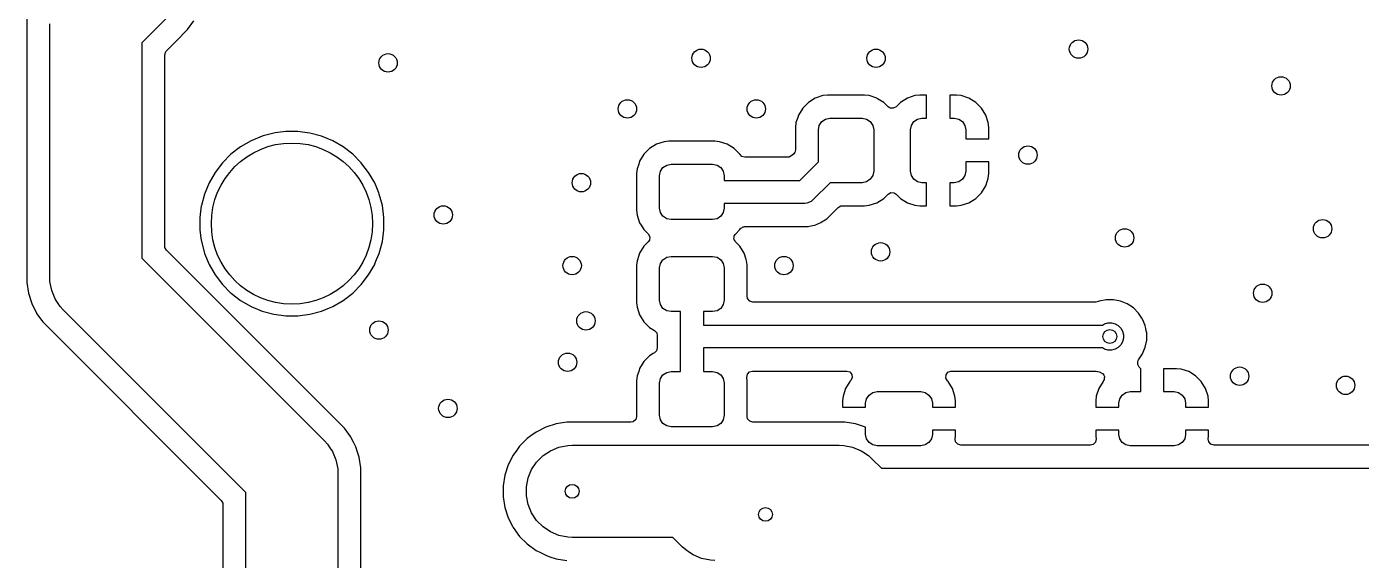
# Model space of a CAD drawing. Extents: x 2.03 to 8.88, y -5.74 to -2.97.
# Drawn here: x 5.963 to 7.104, y -4.898 to -4.441 of the extents above; entities that cross this region are included whole.
import ezdxf

# ---------------------------------------------------------------- set-up
doc = ezdxf.new("R2010")
doc.units = 0
doc.header["$MEASUREMENT"] = 0
doc.layers.add('BLACK', color=7, linetype='CONTINUOUS')

msp = doc.modelspace()

# ---------------------------------------------------------------- linework, layer by layer
at = {"layer": 'BLACK', "linetype": 'CONTINUOUS'}
for p, q in [((5.9626, -4.4343), (5.9626, -4.6602)), ((5.9823, -4.6555), (5.9823, -4.439)), ((6.083, -4.4334), (6.061, -4.4553)), ((6.1002, -4.444), (6.1056, -4.4365)), ((6.0903, -4.4539), (6.1002, -4.444)), ((6.061, -4.4553), (6.061, -4.6392)), ((6.0807, -4.4655), (6.0815, -4.4628)), ((6.0815, -4.4628), (6.0822, -4.462)), ((6.0822, -4.462), (6.0903, -4.4539)), ((6.0807, -4.6047), (6.0807, -4.4655)), ((6.6312, -4.5062), (6.6263, -4.5111)), ((6.637, -4.5026), (6.6312, -4.5062)), ((6.6436, -4.5004), (6.637, -4.5026)), ((6.637, -4.5026), (6.637, -4.5026)), ((6.6476, -4.5), (6.6436, -4.5004)), ((6.6436, -4.5004), (6.6436, -4.5004)), ((6.6791, -4.5), (6.6476, -4.5)), ((6.6476, -4.5), (6.6476, -4.5)), ((6.6832, -4.5004), (6.6791, -4.5)), ((6.6897, -4.5025), (6.6832, -4.5004)), ((6.6832, -4.5004), (6.6832, -4.5004)), ((6.6897, -4.5026), (6.6897, -4.5025)), ((6.6904, -4.503), (6.6897, -4.5026)), ((6.6897, -4.5026), (6.6897, -4.5026)), ((6.6956, -4.5062), (6.6904, -4.503)), ((6.6993, -4.5099), (6.6956, -4.5062)), ((6.6956, -4.5062), (6.6956, -4.5062)), ((6.7099, -4.5062), (6.7062, -4.5099)), ((6.7158, -4.5026), (6.7099, -4.5062)), ((6.7223, -4.5004), (6.7158, -4.5026)), ((6.7158, -4.5026), (6.7158, -4.5026)), ((6.7264, -4.5), (6.7223, -4.5004)), ((6.7323, -4.5), (6.7264, -4.5)), ((6.7264, -4.5), (6.7264, -4.5)), ((6.7323, -4.5197), (6.7323, -4.5)), ((6.7579, -4.5), (6.752, -4.5)), ((6.752, -4.5), (6.752, -4.5197)), ((6.7619, -4.5004), (6.7579, -4.5)), ((6.7685, -4.5026), (6.7619, -4.5004)), ((6.7619, -4.5004), (6.7619, -4.5004)), ((6.7743, -4.5062), (6.7685, -4.5026)), ((6.7685, -4.5026), (6.7685, -4.5026)), ((6.7792, -4.5111), (6.7743, -4.5062)), ((6.622, -4.519), (6.6205, -4.5235)), ((6.6226, -4.517), (6.622, -4.519)), ((6.6263, -4.5111), (6.6226, -4.517)), ((6.6226, -4.517), (6.6226, -4.517)), ((6.6458, -4.5204), (6.6496, -4.5197)), ((6.6496, -4.5197), (6.6772, -4.5197)), ((6.6772, -4.5197), (6.6809, -4.5204)), ((6.7011, -4.511), (6.6993, -4.5099)), ((6.7038, -4.5112), (6.7011, -4.511)), ((6.7062, -4.5099), (6.7038, -4.5112)), ((6.7246, -4.5204), (6.7283, -4.5197)), ((6.7283, -4.5197), (6.7323, -4.5197)), ((6.752, -4.5197), (6.7559, -4.5197)), ((6.7559, -4.5197), (6.7597, -4.5204)), ((6.7828, -4.517), (6.7792, -4.5111)), ((6.785, -4.5235), (6.7828, -4.517)), ((6.7828, -4.517), (6.7828, -4.517)), ((6.1842, -4.5311), (6.1751, -4.5323)), ((6.1945, -4.5311), (6.1842, -4.5311)), ((6.1842, -4.5311), (6.1842, -4.5311)), ((6.2025, -4.5321), (6.1945, -4.5311)), ((6.1945, -4.5311), (6.1945, -4.5311)), ((6.6205, -4.5235), (6.6201, -4.5276)), ((6.6201, -4.5276), (6.6201, -4.5468)), ((6.6205, -4.5235), (6.6205, -4.5235)), ((6.6205, -4.5235), (6.6205, -4.5235)), ((6.6398, -4.5295), (6.6405, -4.5258)), ((6.6398, -4.5569), (6.6398, -4.5295)), ((6.6405, -4.5258), (6.6426, -4.5226)), ((6.6426, -4.5226), (6.6458, -4.5204)), ((6.6809, -4.5204), (6.6841, -4.5226)), ((6.6841, -4.5226), (6.6863, -4.5258)), ((6.6863, -4.5258), (6.687, -4.5295)), ((6.687, -4.5295), (6.687, -4.565)), ((6.7185, -4.5295), (6.7193, -4.5258)), ((6.7185, -4.565), (6.7185, -4.5295)), ((6.7193, -4.5258), (6.7214, -4.5226)), ((6.7214, -4.5226), (6.7246, -4.5204)), ((6.7597, -4.5204), (6.7629, -4.5226)), ((6.7629, -4.5226), (6.765, -4.5258)), ((6.765, -4.5258), (6.7657, -4.5295)), ((6.7657, -4.5295), (6.7657, -4.5374)), ((6.7854, -4.5276), (6.785, -4.5235)), ((6.7854, -4.5362), (6.7854, -4.5276)), ((6.7854, -4.5276), (6.7854, -4.5276)), ((6.1545, -4.5391), (6.1455, -4.5442)), ((6.164, -4.5351), (6.1545, -4.5391)), ((6.1545, -4.5391), (6.1545, -4.5391)), ((6.1648, -4.5349), (6.164, -4.5351)), ((6.164, -4.5351), (6.164, -4.5351)), ((6.174, -4.5324), (6.1648, -4.5349)), ((6.1751, -4.5323), (6.174, -4.5324)), ((6.2048, -4.5324), (6.2025, -4.5321)), ((6.2147, -4.5351), (6.2048, -4.5324)), ((6.2243, -4.5391), (6.2147, -4.5351)), ((6.2147, -4.5351), (6.2147, -4.5351)), ((6.2147, -4.5351), (6.2147, -4.5351)), ((6.2332, -4.5442), (6.2243, -4.5391)), ((6.2243, -4.5391), (6.2243, -4.5391)), ((6.5012, -4.5419), (6.4953, -4.5456)), ((6.5078, -4.5398), (6.5012, -4.5419)), ((6.5012, -4.5419), (6.5012, -4.5419)), ((6.5118, -4.5394), (6.5078, -4.5398)), ((6.5078, -4.5398), (6.5078, -4.5398)), ((6.5512, -4.5394), (6.5118, -4.5394)), ((6.5118, -4.5394), (6.5118, -4.5394)), ((6.5552, -4.5398), (6.5512, -4.5394)), ((6.5618, -4.5419), (6.5552, -4.5398)), ((6.5552, -4.5398), (6.5552, -4.5398)), ((6.5677, -4.5456), (6.5618, -4.5419)), ((6.7657, -4.5374), (6.7854, -4.5374)), ((6.7854, -4.5374), (6.7854, -4.5362)), ((6.1373, -4.5505), (6.13, -4.5578)), ((6.1455, -4.5442), (6.1373, -4.5505)), ((6.2414, -4.5505), (6.2332, -4.5442)), ((6.2487, -4.5578), (6.2414, -4.5505)), ((6.2414, -4.5505), (6.2414, -4.5505)), ((6.4904, -4.5504), (6.4868, -4.5563)), ((6.4953, -4.5456), (6.4904, -4.5504)), ((6.5725, -4.5504), (6.5677, -4.5456)), ((6.5677, -4.5456), (6.5677, -4.5456)), ((6.5728, -4.5508), (6.5725, -4.5504)), ((6.5743, -4.5524), (6.5728, -4.5508)), ((6.5769, -4.5531), (6.5743, -4.5524)), ((6.6137, -4.5531), (6.5769, -4.5531)), ((6.6147, -4.553), (6.6137, -4.5531)), ((6.6171, -4.5517), (6.6147, -4.553)), ((6.6186, -4.5502), (6.6171, -4.5517)), ((6.6193, -4.5494), (6.6186, -4.5502)), ((6.6195, -4.5491), (6.6193, -4.5493)), ((6.6193, -4.5493), (6.6193, -4.5494)), ((6.6197, -4.5479), (6.6195, -4.5491)), ((6.6201, -4.5468), (6.6197, -4.5479)), ((6.13, -4.5578), (6.1237, -4.566)), ((6.2493, -4.5586), (6.2487, -4.5578)), ((6.2487, -4.5578), (6.2487, -4.5578)), ((6.2487, -4.5578), (6.2487, -4.5578)), ((6.255, -4.566), (6.2493, -4.5586)), ((6.4846, -4.5629), (6.4842, -4.5669)), ((6.486, -4.5589), (6.4846, -4.5629)), ((6.4846, -4.5629), (6.4846, -4.5629)), ((6.4846, -4.5629), (6.4846, -4.5629)), ((6.4868, -4.5563), (6.486, -4.5589)), ((6.4868, -4.5563), (6.4868, -4.5563)), ((6.5039, -4.5689), (6.5047, -4.5651)), ((6.5047, -4.5651), (6.5068, -4.5619)), ((6.5068, -4.5619), (6.51, -4.5598)), ((6.51, -4.5598), (6.5138, -4.5591)), ((6.5138, -4.5591), (6.5492, -4.5591)), ((6.5492, -4.5591), (6.553, -4.5598)), ((6.553, -4.5598), (6.5562, -4.5619)), ((6.5562, -4.5619), (6.5583, -4.5651)), ((6.5583, -4.5651), (6.5591, -4.5689)), ((6.6239, -4.5728), (6.6398, -4.5569)), ((6.687, -4.565), (6.6863, -4.5687)), ((6.7193, -4.5687), (6.7185, -4.565)), ((6.7657, -4.565), (6.765, -4.5687)), ((6.7854, -4.5571), (6.7657, -4.5571)), ((6.7657, -4.5571), (6.7657, -4.565)), ((6.7854, -4.5669), (6.7854, -4.5571)), ((6.1186, -4.5749), (6.1146, -4.5845)), ((6.1237, -4.566), (6.1186, -4.5749)), ((6.1186, -4.5749), (6.1186, -4.5749)), ((6.2602, -4.5749), (6.255, -4.566)), ((6.2637, -4.5836), (6.2602, -4.5749)), ((6.2602, -4.5749), (6.2602, -4.5749)), ((6.4842, -4.5669), (6.4842, -4.5984)), ((6.5039, -4.5965), (6.5039, -4.5689)), ((6.5591, -4.5689), (6.5591, -4.5728)), ((6.5591, -4.5728), (6.6239, -4.5728)), ((6.6497, -4.5748), (6.6349, -4.5896)), ((6.6772, -4.5748), (6.6497, -4.5748)), ((6.6809, -4.5741), (6.6772, -4.5748)), ((6.6841, -4.5719), (6.6809, -4.5741)), ((6.6863, -4.5687), (6.6841, -4.5719)), ((6.7214, -4.5719), (6.7193, -4.5687)), ((6.7246, -4.5741), (6.7214, -4.5719)), ((6.7283, -4.5748), (6.7246, -4.5741)), ((6.7323, -4.5748), (6.7283, -4.5748)), ((6.7323, -4.5945), (6.7323, -4.5748)), ((6.7559, -4.5748), (6.752, -4.5748)), ((6.752, -4.5748), (6.752, -4.5945)), ((6.7597, -4.5741), (6.7559, -4.5748)), ((6.7629, -4.5719), (6.7597, -4.5741)), ((6.765, -4.5687), (6.7629, -4.5719)), ((6.7828, -4.5775), (6.7844, -4.5729)), ((6.7844, -4.5729), (6.7849, -4.5713)), ((6.7849, -4.5713), (6.785, -4.571)), ((6.785, -4.571), (6.7854, -4.5669)), ((6.785, -4.571), (6.785, -4.571)), ((6.7854, -4.5669), (6.7854, -4.5669)), ((6.1146, -4.5845), (6.112, -4.5944)), ((6.1146, -4.5845), (6.1146, -4.5845)), ((6.2641, -4.5845), (6.2637, -4.5836)), ((6.2668, -4.5944), (6.2641, -4.5845)), ((6.6897, -4.5919), (6.6956, -4.5883)), ((6.6956, -4.5883), (6.6993, -4.5846)), ((6.6993, -4.5846), (6.7017, -4.5833)), ((6.7017, -4.5833), (6.7045, -4.5835)), ((6.7045, -4.5835), (6.7062, -4.5846)), ((6.7062, -4.5846), (6.7099, -4.5883)), ((6.7099, -4.5883), (6.7158, -4.5919)), ((6.7685, -4.5919), (6.7743, -4.5883)), ((6.7743, -4.5883), (6.7792, -4.5834)), ((6.7792, -4.5834), (6.7828, -4.5775)), ((6.7828, -4.5775), (6.7828, -4.5775)), ((6.1119, -4.5946), (6.1106, -4.6047)), ((6.112, -4.5944), (6.1119, -4.5946)), ((6.2681, -4.6047), (6.2668, -4.5944)), ((6.4842, -4.5984), (6.4842, -4.5984)), ((6.4842, -4.5984), (6.4846, -4.6025)), ((6.5047, -4.6002), (6.5039, -4.5965)), ((6.5591, -4.5965), (6.5583, -4.6002)), ((6.628, -4.5925), (6.5591, -4.5925)), ((6.5591, -4.5925), (6.5591, -4.5965)), ((6.6299, -4.5923), (6.628, -4.5925)), ((6.6334, -4.5909), (6.6299, -4.5923)), ((6.6349, -4.5896), (6.6334, -4.5909)), ((6.6334, -4.5909), (6.6334, -4.5909)), ((6.6468, -4.6056), (6.6565, -4.5959)), ((6.6565, -4.5959), (6.6589, -4.5946)), ((6.6589, -4.5946), (6.6599, -4.5945)), ((6.6599, -4.5945), (6.6791, -4.5945)), ((6.6791, -4.5945), (6.6832, -4.5941)), ((6.6791, -4.5945), (6.6791, -4.5945)), ((6.6832, -4.5941), (6.6897, -4.5919)), ((6.7158, -4.5919), (6.7158, -4.5919)), ((6.7158, -4.5919), (6.7223, -4.5941)), ((6.7223, -4.5941), (6.7223, -4.5941)), ((6.7223, -4.5941), (6.7264, -4.5945)), ((6.7264, -4.5945), (6.7323, -4.5945)), ((6.7323, -4.5945), (6.7323, -4.5945)), ((6.752, -4.5945), (6.7579, -4.5945)), ((6.7579, -4.5945), (6.7619, -4.5941)), ((6.7579, -4.5945), (6.7579, -4.5945)), ((6.7619, -4.5941), (6.7685, -4.5919)), ((6.7685, -4.5919), (6.7685, -4.5919)), ((6.0807, -4.629), (6.0807, -4.6047)), ((6.1106, -4.6047), (6.1106, -4.615)), ((6.2681, -4.615), (6.2681, -4.6047)), ((6.4846, -4.6025), (6.4846, -4.6025)), ((6.4846, -4.6025), (6.4868, -4.609)), ((6.4868, -4.609), (6.4868, -4.609)), ((6.4868, -4.609), (6.4881, -4.6111)), ((6.4881, -4.6111), (6.4903, -4.6147)), ((6.5068, -4.6034), (6.5047, -4.6002)), ((6.51, -4.6056), (6.5068, -4.6034)), ((6.5138, -4.6063), (6.51, -4.6056)), ((6.5492, -4.6063), (6.5138, -4.6063)), ((6.553, -4.6056), (6.5492, -4.6063)), ((6.5562, -4.6034), (6.553, -4.6056)), ((6.5583, -4.6002), (6.5562, -4.6034)), ((6.6309, -4.6122), (6.6347, -4.6115)), ((6.6347, -4.6115), (6.6366, -4.6111)), ((6.6366, -4.6111), (6.6419, -4.6089)), ((6.6419, -4.6089), (6.643, -4.6081)), ((6.643, -4.6081), (6.6442, -4.6074)), ((6.6442, -4.6074), (6.6468, -4.6056)), ((6.6442, -4.6074), (6.6442, -4.6074)), ((6.1106, -4.615), (6.1116, -4.6223)), ((6.1116, -4.6223), (6.112, -4.6252)), ((6.2668, -4.6252), (6.2681, -4.615)), ((6.4903, -4.6147), (6.4904, -4.6149)), ((6.4904, -4.6149), (6.4941, -4.6186)), ((6.4941, -4.6186), (6.4955, -4.621)), ((6.4955, -4.621), (6.4953, -4.6238)), ((6.5675, -4.6226), (6.5677, -4.6215)), ((6.5676, -4.6228), (6.5675, -4.6226)), ((6.5675, -4.6231), (6.5676, -4.6228)), ((6.5677, -4.6203), (6.5679, -4.6201)), ((6.5677, -4.6215), (6.5677, -4.6203)), ((6.5679, -4.6201), (6.568, -4.6199)), ((6.568, -4.6199), (6.5686, -4.619)), ((6.5686, -4.619), (6.5687, -4.6187)), ((6.5687, -4.6187), (6.5688, -4.6187)), ((6.5688, -4.6187), (6.5725, -4.6149)), ((6.5725, -4.6149), (6.573, -4.6141)), ((6.573, -4.6141), (6.5734, -4.6138)), ((6.5734, -4.6138), (6.5741, -4.6133)), ((6.5741, -4.6133), (6.5748, -4.6127)), ((6.5748, -4.6127), (6.5754, -4.6126)), ((6.5754, -4.6126), (6.5757, -4.6124)), ((6.5757, -4.6124), (6.5762, -4.6124)), ((6.5762, -4.6124), (6.5769, -4.6122)), ((6.5769, -4.6122), (6.6309, -4.6122)), ((6.0808, -4.6301), (6.0807, -4.629)), ((6.0822, -4.6325), (6.0808, -4.6301)), ((6.2344, -4.7847), (6.0822, -4.6325)), ((6.112, -4.6252), (6.1146, -4.6351)), ((6.2641, -4.6352), (6.2668, -4.6252)), ((6.4904, -4.6292), (6.4868, -4.6351)), ((6.4941, -4.6255), (6.4904, -4.6292)), ((6.4953, -4.6238), (6.4941, -4.6255)), ((6.5681, -4.6241), (6.5675, -4.6231)), ((6.5685, -4.6251), (6.5681, -4.6241)), ((6.5687, -4.6253), (6.5685, -4.6251)), ((6.5689, -4.6255), (6.5687, -4.6253)), ((6.5725, -4.6292), (6.5689, -4.6255)), ((6.5762, -4.6351), (6.5725, -4.6292)), ((6.061, -4.6392), (6.2172, -4.7954)), ((6.1146, -4.6351), (6.1146, -4.6352)), ((6.1146, -4.6352), (6.1146, -4.6352)), ((6.1146, -4.6352), (6.1186, -4.6448)), ((6.1186, -4.6448), (6.1186, -4.6448)), ((6.1186, -4.6448), (6.1237, -4.6537)), ((6.255, -4.6537), (6.2602, -4.6448)), ((6.2602, -4.6448), (6.2604, -4.6442)), ((6.2604, -4.6442), (6.2619, -4.6405)), ((6.2619, -4.6405), (6.2641, -4.6352)), ((6.4846, -4.6416), (6.4842, -4.6457)), ((6.4842, -4.6457), (6.4842, -4.6772)), ((6.4861, -4.6371), (6.4846, -4.6416)), ((6.4846, -4.6416), (6.4846, -4.6416)), ((6.4846, -4.6416), (6.4846, -4.6416)), ((6.4868, -4.6351), (6.4861, -4.6371)), ((6.4868, -4.6351), (6.4868, -4.6351)), ((6.5039, -4.6476), (6.5047, -4.6439)), ((6.5047, -4.6439), (6.5068, -4.6407)), ((6.5068, -4.6407), (6.51, -4.6385)), ((6.51, -4.6385), (6.5138, -4.6378)), ((6.5138, -4.6378), (6.5492, -4.6378)), ((6.5492, -4.6378), (6.553, -4.6385)), ((6.553, -4.6385), (6.5562, -4.6407)), ((6.5562, -4.6407), (6.5583, -4.6439)), ((6.5583, -4.6439), (6.5591, -4.6476)), ((6.578, -4.6405), (6.5762, -4.6351)), ((6.5783, -4.6416), (6.578, -4.6405)), ((6.5787, -4.645), (6.5783, -4.6416)), ((6.5783, -4.6416), (6.5783, -4.6416)), ((6.5788, -4.6457), (6.5787, -4.645)), ((6.5788, -4.6719), (6.5788, -4.6457)), ((6.5788, -4.6457), (6.5788, -4.6457)), ((5.9825, -4.6594), (5.9823, -4.6555)), ((6.1237, -4.6537), (6.13, -4.6619)), ((6.2487, -4.6619), (6.255, -4.6537)), ((6.5039, -4.6752), (6.5039, -4.6476)), ((6.5591, -4.6476), (6.5591, -4.6752)), ((5.9626, -4.6602), (5.964, -4.6693)), ((5.984, -4.6669), (5.9825, -4.6594)), ((5.9869, -4.6741), (5.984, -4.6669)), ((6.13, -4.6619), (6.13, -4.6619)), ((6.13, -4.6619), (6.1373, -4.6692)), ((6.2414, -4.6692), (6.2487, -4.6619)), ((6.2487, -4.6619), (6.2487, -4.6619)), ((6.2487, -4.6619), (6.2487, -4.6619)), ((5.964, -4.6693), (5.9669, -4.6782)), ((5.9669, -4.6782), (5.971, -4.6862)), ((5.9879, -4.6755), (5.9869, -4.6741)), ((5.9912, -4.6805), (5.9879, -4.6755)), ((6.1373, -4.6692), (6.1373, -4.6692)), ((6.1373, -4.6692), (6.1373, -4.6692)), ((6.1373, -4.6692), (6.1375, -4.6693)), ((6.1375, -4.6693), (6.1455, -4.6755)), ((6.1455, -4.6755), (6.1545, -4.6806)), ((6.2243, -4.6806), (6.2332, -4.6755)), ((6.2332, -4.6755), (6.2414, -4.6692)), ((6.2414, -4.6692), (6.2414, -4.6692)), ((6.2414, -4.6692), (6.2414, -4.6692)), ((6.4842, -4.6772), (6.4842, -4.6772)), ((6.4842, -4.6772), (6.4846, -4.6812)), ((6.5047, -4.679), (6.5039, -4.6752)), ((6.5068, -4.6822), (6.5047, -4.679)), ((6.5583, -4.679), (6.5562, -4.6822)), ((6.5591, -4.6752), (6.5583, -4.679)), ((6.5792, -4.6739), (6.5788, -4.6719)), ((6.581, -4.676), (6.5792, -4.6739)), ((6.5836, -4.6768), (6.581, -4.676)), ((6.877, -4.6768), (6.5836, -4.6768)), ((6.8789, -4.6764), (6.877, -4.6768)), ((6.8798, -4.676), (6.8789, -4.6764)), ((6.8859, -4.6748), (6.8798, -4.676)), ((6.8798, -4.676), (6.8798, -4.676)), ((6.8798, -4.676), (6.8798, -4.676)), ((6.8798, -4.676), (6.8798, -4.676)), ((6.8921, -4.6748), (6.8859, -4.6748)), ((6.8859, -4.6748), (6.8859, -4.6748)), ((6.8982, -4.676), (6.8921, -4.6748)), ((6.8921, -4.6748), (6.8921, -4.6748)), ((6.9039, -4.6784), (6.8982, -4.676)), ((6.8982, -4.676), (6.8982, -4.676)), ((6.9091, -4.6818), (6.9039, -4.6784)), ((6.9039, -4.6784), (6.9039, -4.6784)), ((5.971, -4.6862), (5.9711, -4.6865)), ((5.9711, -4.6865), (5.9763, -4.6936)), ((5.9938, -4.6834), (5.9912, -4.6805)), ((6.15, -4.8395), (5.9938, -4.6834)), ((6.1545, -4.6806), (6.1545, -4.6806)), ((6.1545, -4.6806), (6.164, -4.6846)), ((6.164, -4.6846), (6.164, -4.6846)), ((6.164, -4.6846), (6.174, -4.6873)), ((6.174, -4.6873), (6.1842, -4.6886)), ((6.1842, -4.6886), (6.1842, -4.6886)), ((6.1842, -4.6886), (6.1945, -4.6886)), ((6.1945, -4.6886), (6.2048, -4.6873)), ((6.1945, -4.6886), (6.1945, -4.6886)), ((6.2048, -4.6873), (6.2147, -4.6846)), ((6.2147, -4.6846), (6.2217, -4.6817)), ((6.2217, -4.6817), (6.2243, -4.6806)), ((6.2243, -4.6806), (6.2243, -4.6806)), ((6.2243, -4.6806), (6.2243, -4.6806)), ((6.4846, -4.6812), (6.4846, -4.6812)), ((6.4846, -4.6812), (6.4868, -4.6878)), ((6.4868, -4.6878), (6.4868, -4.6878)), ((6.4868, -4.6878), (6.4873, -4.6886)), ((6.4873, -4.6886), (6.4904, -4.6936)), ((6.51, -4.6843), (6.5068, -4.6822)), ((6.5138, -4.685), (6.51, -4.6843)), ((6.5217, -4.685), (6.5138, -4.685)), ((6.5217, -4.7098), (6.5217, -4.685)), ((6.5492, -4.685), (6.5413, -4.685)), ((6.5413, -4.685), (6.5413, -4.6965)), ((6.553, -4.6843), (6.5492, -4.685)), ((6.5562, -4.6822), (6.553, -4.6843)), ((6.9135, -4.6862), (6.9091, -4.6818)), ((6.9091, -4.6818), (6.9091, -4.6818)), ((6.9153, -4.689), (6.9135, -4.6862)), ((6.9135, -4.6862), (6.9135, -4.6862)), ((6.9164, -4.6905), (6.9153, -4.689)), ((6.9165, -4.6908), (6.9164, -4.6905)), ((6.9169, -4.6914), (6.9165, -4.6908)), ((6.9192, -4.6969), (6.9169, -4.6914)), ((6.9169, -4.6914), (6.9169, -4.6914)), ((6.9169, -4.6914), (6.9169, -4.6914)), ((5.9763, -4.6936), (5.9766, -4.694)), ((5.9766, -4.694), (6.1289, -4.8463)), ((6.4904, -4.6936), (6.4953, -4.6985)), ((6.4953, -4.6985), (6.4996, -4.7012)), ((6.4996, -4.7012), (6.5015, -4.7032)), ((6.5413, -4.6965), (6.8826, -4.6965)), ((6.8826, -4.6965), (6.8845, -4.6954)), ((6.8845, -4.6954), (6.8874, -4.6946)), ((6.8874, -4.6946), (6.8905, -4.6946)), ((6.8905, -4.6946), (6.8935, -4.6954)), ((6.8935, -4.6954), (6.8962, -4.6969)), ((6.8962, -4.6969), (6.8983, -4.6991)), ((6.8983, -4.6991), (6.8999, -4.7018)), ((6.8999, -4.7018), (6.9007, -4.7048)), ((6.9193, -4.6971), (6.9192, -4.6969)), ((6.9197, -4.6993), (6.9193, -4.6971)), ((6.9201, -4.7014), (6.9197, -4.6993)), ((6.9203, -4.7022), (6.9201, -4.7014)), ((6.9205, -4.7031), (6.9203, -4.7022)), ((6.9203, -4.7022), (6.9203, -4.7022)), ((6.5015, -4.7032), (6.5019, -4.7053)), ((6.5019, -4.7053), (6.5019, -4.7159)), ((6.5217, -4.7205), (6.5217, -4.7098)), ((6.8983, -4.7135), (6.8962, -4.7157)), ((6.8999, -4.7108), (6.8983, -4.7135)), ((6.9007, -4.7078), (6.8999, -4.7108)), ((6.9007, -4.7048), (6.9007, -4.7078)), ((6.9193, -4.7155), (6.9205, -4.7094)), ((6.9205, -4.7032), (6.9205, -4.7031)), ((6.9205, -4.7094), (6.9205, -4.7032)), ((6.4953, -4.7227), (6.4904, -4.7276)), ((6.4985, -4.7207), (6.4953, -4.7227)), ((6.4996, -4.7201), (6.4985, -4.7207)), ((6.5012, -4.7186), (6.4996, -4.7201)), ((6.5019, -4.7159), (6.5012, -4.7186)), ((6.5217, -4.7362), (6.5217, -4.7205)), ((6.8826, -4.7161), (6.5413, -4.7161)), ((6.5413, -4.7161), (6.5413, -4.7205)), ((6.5413, -4.7205), (6.5413, -4.7362)), ((6.8845, -4.7172), (6.8826, -4.7161)), ((6.8874, -4.718), (6.8845, -4.7172)), ((6.8905, -4.718), (6.8874, -4.718)), ((6.8935, -4.7172), (6.8905, -4.718)), ((6.8962, -4.7157), (6.8935, -4.7172)), ((6.9135, -4.7263), (6.9169, -4.7212)), ((6.9169, -4.7212), (6.9193, -4.7155)), ((6.486, -4.7361), (6.4846, -4.74)), ((6.4868, -4.7335), (6.486, -4.7361)), ((6.4904, -4.7276), (6.4868, -4.7335)), ((6.4868, -4.7335), (6.4868, -4.7335)), ((6.5068, -4.7391), (6.51, -4.737)), ((6.51, -4.737), (6.5138, -4.7362)), ((6.5138, -4.7362), (6.5217, -4.7362)), ((6.5413, -4.7362), (6.5492, -4.7362)), ((6.5492, -4.7362), (6.553, -4.737)), ((6.553, -4.737), (6.5562, -4.7391)), ((6.579, -4.7385), (6.5809, -4.7365)), ((6.5809, -4.7365), (6.5833, -4.7358)), ((6.5833, -4.7358), (6.6639, -4.7358)), ((6.6639, -4.7358), (6.6665, -4.7366)), ((6.6665, -4.7366), (6.6683, -4.7387)), ((6.7489, -4.739), (6.7505, -4.7368)), ((6.7505, -4.7368), (6.7531, -4.7359)), ((6.7531, -4.7359), (6.7535, -4.7358)), ((6.7535, -4.7358), (6.877, -4.7358)), ((6.877, -4.7358), (6.877, -4.7359)), ((6.877, -4.7359), (6.8771, -4.7358)), ((6.8771, -4.7358), (6.8773, -4.7359)), ((6.8773, -4.7359), (6.8784, -4.7361)), ((6.8784, -4.7361), (6.8787, -4.7361)), ((6.8787, -4.7361), (6.8798, -4.7366)), ((6.8798, -4.7366), (6.8808, -4.7368)), ((6.8808, -4.7368), (6.881, -4.7369)), ((6.881, -4.7369), (6.882, -4.7375)), ((6.9128, -4.7301), (6.913, -4.7273)), ((6.9141, -4.7325), (6.9128, -4.7301)), ((6.913, -4.7273), (6.9135, -4.7263)), ((6.9154, -4.7338), (6.9141, -4.7325)), ((6.9154, -4.7534), (6.9154, -4.7338)), ((6.9459, -4.7338), (6.935, -4.7338)), ((6.935, -4.7338), (6.935, -4.7534)), ((6.9499, -4.7342), (6.9459, -4.7338)), ((6.9509, -4.7345), (6.9499, -4.7342)), ((6.9499, -4.7342), (6.9499, -4.7342)), ((6.9565, -4.7363), (6.9509, -4.7345)), ((6.9509, -4.7345), (6.9509, -4.7345)), ((6.9623, -4.74), (6.9565, -4.7363)), ((6.9565, -4.7363), (6.9565, -4.7363)), ((6.4846, -4.74), (6.4842, -4.7441)), ((6.4842, -4.7441), (6.4842, -4.7441)), ((6.4842, -4.7441), (6.4842, -4.7596)), ((6.4846, -4.74), (6.4846, -4.74)), ((6.4846, -4.74), (6.4846, -4.74)), ((6.5039, -4.7461), (6.5047, -4.7423)), ((6.5039, -4.7736), (6.5039, -4.7461)), ((6.5047, -4.7423), (6.5068, -4.7391)), ((6.5562, -4.7391), (6.5583, -4.7423)), ((6.5583, -4.7423), (6.5591, -4.7461)), ((6.5591, -4.7461), (6.5591, -4.7736)), ((6.5785, -4.7412), (6.579, -4.7385)), ((6.5785, -4.7417), (6.5785, -4.7412)), ((6.5788, -4.7441), (6.5785, -4.7417)), ((6.5788, -4.7746), (6.5788, -4.7441)), ((6.5788, -4.7441), (6.5788, -4.7441)), ((6.6666, -4.7448), (6.663, -4.7507)), ((6.6673, -4.7442), (6.6666, -4.7448)), ((6.6675, -4.7439), (6.6673, -4.7442)), ((6.6687, -4.7414), (6.6675, -4.7439)), ((6.6683, -4.7387), (6.6687, -4.7414)), ((6.7487, -4.7418), (6.7489, -4.739)), ((6.75, -4.7442), (6.7487, -4.7418)), ((6.7507, -4.7448), (6.75, -4.7442)), ((6.7543, -4.7507), (6.7507, -4.7448)), ((6.8832, -4.7448), (6.8796, -4.7507)), ((6.882, -4.7375), (6.883, -4.738)), ((6.883, -4.738), (6.8831, -4.7383)), ((6.8831, -4.7383), (6.8833, -4.7384)), ((6.8834, -4.7446), (6.8832, -4.7448)), ((6.8833, -4.7384), (6.8838, -4.7394)), ((6.8836, -4.744), (6.8833, -4.7446)), ((6.8833, -4.7446), (6.8834, -4.7446)), ((6.884, -4.7436), (6.8836, -4.744)), ((6.8838, -4.7394), (6.8843, -4.7404)), ((6.8842, -4.7432), (6.884, -4.7434)), ((6.884, -4.7434), (6.884, -4.7436)), ((6.8844, -4.7409), (6.8842, -4.742)), ((6.8842, -4.742), (6.8842, -4.7432)), ((6.8843, -4.7404), (6.8843, -4.7407)), ((6.8843, -4.7407), (6.8844, -4.7409)), ((6.9651, -4.7427), (6.9623, -4.74)), ((6.9672, -4.7448), (6.9651, -4.7427)), ((6.9708, -4.7507), (6.9672, -4.7448)), ((6.4842, -4.7596), (6.4842, -4.7746)), ((6.6608, -4.7573), (6.6604, -4.7613)), ((6.663, -4.7507), (6.6608, -4.7573)), ((6.6608, -4.7573), (6.6608, -4.7573)), ((6.663, -4.7507), (6.663, -4.7507)), ((6.6801, -4.7633), (6.6809, -4.7595)), ((6.6809, -4.7595), (6.683, -4.7563)), ((6.683, -4.7563), (6.6862, -4.7542)), ((6.6862, -4.7542), (6.69, -4.7534)), ((6.69, -4.7534), (6.7274, -4.7534)), ((6.7274, -4.7534), (6.7311, -4.7542)), ((6.7311, -4.7542), (6.7343, -4.7563)), ((6.7343, -4.7563), (6.7365, -4.7595)), ((6.7365, -4.7595), (6.7372, -4.7633)), ((6.7565, -4.7573), (6.7543, -4.7507)), ((6.7543, -4.7507), (6.7543, -4.7507)), ((6.7569, -4.7613), (6.7565, -4.7573)), ((6.8774, -4.7573), (6.877, -4.7613)), ((6.8796, -4.7507), (6.8774, -4.7573)), ((6.8774, -4.7573), (6.8774, -4.7573)), ((6.8796, -4.7507), (6.8796, -4.7507)), ((6.8967, -4.7633), (6.8974, -4.7595)), ((6.8974, -4.7595), (6.8995, -4.7563)), ((6.8995, -4.7563), (6.9027, -4.7542)), ((6.9027, -4.7542), (6.9065, -4.7534)), ((6.9065, -4.7534), (6.9154, -4.7534)), ((6.935, -4.7534), (6.9439, -4.7534)), ((6.9439, -4.7534), (6.9477, -4.7542)), ((6.9477, -4.7542), (6.9509, -4.7563)), ((6.9509, -4.7563), (6.953, -4.7595)), ((6.953, -4.7595), (6.9537, -4.7633)), ((6.973, -4.7573), (6.9708, -4.7507)), ((6.9708, -4.7507), (6.9708, -4.7507)), ((6.9734, -4.7613), (6.973, -4.7573)), ((6.6604, -4.7613), (6.6604, -4.7667)), ((6.6604, -4.7667), (6.6801, -4.7667)), ((6.6801, -4.7667), (6.6801, -4.7633)), ((6.7372, -4.7633), (6.7372, -4.7667)), ((6.7372, -4.7667), (6.7569, -4.7667)), ((6.7569, -4.7667), (6.7569, -4.7613)), ((6.7569, -4.7613), (6.7569, -4.7613)), ((6.877, -4.7613), (6.877, -4.7667)), ((6.877, -4.7667), (6.8967, -4.7667)), ((6.8967, -4.7667), (6.8967, -4.7633)), ((6.9537, -4.7633), (6.9537, -4.7667)), ((6.9537, -4.7667), (6.9734, -4.7667)), ((6.9734, -4.7667), (6.9734, -4.7613)), ((6.9734, -4.7613), (6.9734, -4.7613)), ((6.4153, -4.781), (6.4065, -4.7838)), ((6.4245, -4.7795), (6.4153, -4.781)), ((6.4794, -4.7795), (6.4245, -4.7795)), ((6.4814, -4.7791), (6.4794, -4.7795)), ((6.4835, -4.7773), (6.4814, -4.7791)), ((6.4842, -4.7746), (6.4835, -4.7773)), ((6.5047, -4.7774), (6.5039, -4.7736)), ((6.5068, -4.7806), (6.5047, -4.7774)), ((6.51, -4.7827), (6.5068, -4.7806)), ((6.5138, -4.7835), (6.51, -4.7827)), ((6.553, -4.7827), (6.5492, -4.7835)), ((6.5562, -4.7806), (6.553, -4.7827)), ((6.5583, -4.7774), (6.5562, -4.7806)), ((6.5591, -4.7736), (6.5583, -4.7774)), ((6.5792, -4.7767), (6.5788, -4.7746)), ((6.581, -4.7787), (6.5792, -4.7767)), ((6.5836, -4.7795), (6.581, -4.7787)), ((6.6623, -4.7795), (6.5836, -4.7795)), ((6.6715, -4.781), (6.6623, -4.7795)), ((6.6623, -4.7795), (6.6623, -4.7795)), ((6.6801, -4.7838), (6.6715, -4.781)), ((6.238, -4.7897), (6.2344, -4.7847)), ((6.2395, -4.7917), (6.238, -4.7897)), ((6.2399, -4.7923), (6.2395, -4.7917)), ((6.2395, -4.7917), (6.2395, -4.7917)), ((6.242, -4.7965), (6.2399, -4.7923)), ((6.3906, -4.7935), (6.3841, -4.8001)), ((6.3939, -4.7912), (6.3906, -4.7935)), ((6.3906, -4.7935), (6.3906, -4.7935)), ((6.3906, -4.7935), (6.3906, -4.7935)), ((6.3982, -4.7881), (6.3939, -4.7912)), ((6.4065, -4.7838), (6.3982, -4.7881)), ((6.5492, -4.7835), (6.5138, -4.7835)), ((6.6801, -4.7899), (6.6801, -4.7838)), ((6.6809, -4.7936), (6.6801, -4.7899)), ((6.683, -4.7968), (6.6809, -4.7936)), ((6.7365, -4.7936), (6.7343, -4.7968)), ((6.7372, -4.7899), (6.7365, -4.7936)), ((6.7569, -4.7864), (6.7372, -4.7864)), ((6.7372, -4.7864), (6.7372, -4.7899)), ((6.7567, -4.7938), (6.7569, -4.7918)), ((6.7571, -4.7963), (6.7567, -4.7938)), ((6.7569, -4.7918), (6.7569, -4.7864)), ((6.7569, -4.7918), (6.7569, -4.7918)), ((6.8772, -4.7938), (6.8767, -4.7965)), ((6.8967, -4.7864), (6.877, -4.7864)), ((6.877, -4.7864), (6.877, -4.7918)), ((6.877, -4.7918), (6.8772, -4.7938)), ((6.8967, -4.7899), (6.8967, -4.7864)), ((6.8974, -4.7936), (6.8967, -4.7899)), ((6.8995, -4.7968), (6.8974, -4.7936)), ((6.953, -4.7936), (6.9509, -4.7968)), ((6.9537, -4.7899), (6.953, -4.7936)), ((6.9734, -4.7864), (6.9537, -4.7864)), ((6.9537, -4.7864), (6.9537, -4.7899)), ((6.9732, -4.7938), (6.9734, -4.7918)), ((6.9736, -4.7963), (6.9732, -4.7938)), ((6.9734, -4.7918), (6.9734, -4.7864)), ((6.9734, -4.7918), (6.9734, -4.7918)), ((6.2172, -4.7954), (6.2198, -4.7983)), ((6.2198, -4.7983), (6.2219, -4.8014)), ((6.2219, -4.8014), (6.2241, -4.8047)), ((6.2241, -4.8047), (6.227, -4.8118)), ((6.2441, -4.8006), (6.242, -4.7965)), ((6.2456, -4.8052), (6.2441, -4.8006)), ((6.2441, -4.8006), (6.2441, -4.8006)), ((6.2441, -4.8006), (6.2441, -4.8006)), ((6.247, -4.8094), (6.2456, -4.8052)), ((6.3817, -4.8033), (6.3786, -4.8076)), ((6.3841, -4.8001), (6.3817, -4.8033)), ((6.3841, -4.8001), (6.3841, -4.8001)), ((6.3841, -4.8001), (6.3841, -4.8001)), ((6.4042, -4.8081), (6.4106, -4.8039)), ((6.4106, -4.8039), (6.4177, -4.8009)), ((6.4177, -4.8009), (6.4253, -4.7994)), ((6.4253, -4.7994), (6.4291, -4.7992)), ((6.4291, -4.7992), (6.4862, -4.7992)), ((6.4862, -4.7992), (6.6576, -4.7992)), ((6.6576, -4.7992), (6.6615, -4.7994)), ((6.6615, -4.7994), (6.669, -4.8009)), ((6.669, -4.8009), (6.6762, -4.8039)), ((6.6762, -4.8039), (6.6777, -4.8049)), ((6.6777, -4.8049), (6.6826, -4.8081)), ((6.6862, -4.799), (6.683, -4.7968)), ((6.69, -4.7997), (6.6862, -4.799)), ((6.7274, -4.7997), (6.69, -4.7997)), ((6.7311, -4.799), (6.7274, -4.7997)), ((6.7343, -4.7968), (6.7311, -4.799)), ((6.7589, -4.7984), (6.7571, -4.7963)), ((6.7615, -4.7992), (6.7589, -4.7984)), ((6.8723, -4.7992), (6.7615, -4.7992)), ((6.8748, -4.7985), (6.8723, -4.7992)), ((6.8767, -4.7965), (6.8748, -4.7985)), ((6.9027, -4.799), (6.8995, -4.7968)), ((6.9065, -4.7997), (6.9027, -4.799)), ((6.9439, -4.7997), (6.9065, -4.7997)), ((6.9477, -4.799), (6.9439, -4.7997)), ((6.9509, -4.7968), (6.9477, -4.799)), ((6.9754, -4.7984), (6.9736, -4.7963)), ((6.9781, -4.7992), (6.9754, -4.7984)), ((7.17, -4.7992), (6.9781, -4.7992)), ((6.227, -4.8118), (6.2286, -4.8194)), ((6.2484, -4.8186), (6.247, -4.8094)), ((6.3744, -4.8159), (6.3715, -4.8247)), ((6.3786, -4.8076), (6.3744, -4.8159)), ((6.3944, -4.82), (6.3987, -4.8136)), ((6.3987, -4.8136), (6.4042, -4.8081)), ((6.6826, -4.8081), (6.6855, -4.8107)), ((6.6855, -4.8107), (6.6936, -4.8189)), ((6.2286, -4.8194), (6.2287, -4.8232)), ((6.2287, -4.8232), (6.2287, -4.9724)), ((6.2484, -4.8339), (6.2484, -4.8186)), ((6.3715, -4.8247), (6.3701, -4.8339)), ((6.39, -4.8347), (6.3915, -4.8272)), ((6.3915, -4.8272), (6.3944, -4.82)), ((6.6936, -4.8189), (6.7087, -4.8189)), ((6.7087, -4.8189), (6.9252, -4.8189)), ((6.9252, -4.8189), (7.1654, -4.8189)), ((6.15, -5.0118), (6.15, -4.8395)), ((6.2484, -4.9479), (6.2484, -4.8339)), ((6.3701, -4.8339), (6.3701, -4.8432)), ((6.39, -4.8424), (6.39, -4.8347)), ((6.1289, -4.8463), (6.1302, -4.8487)), ((6.1302, -4.8487), (6.1303, -4.8497)), ((6.1303, -4.8497), (6.1303, -5.2018)), ((6.3701, -4.8432), (6.3715, -4.8524)), ((6.3915, -4.85), (6.39, -4.8424)), ((6.3944, -4.8571), (6.3915, -4.85)), ((6.3715, -4.8524), (6.3744, -4.8613)), ((6.3744, -4.8613), (6.378, -4.8683)), ((6.3987, -4.8636), (6.3944, -4.8571)), ((6.378, -4.8683), (6.3786, -4.8695)), ((6.3786, -4.8695), (6.3841, -4.8771)), ((6.4042, -4.869), (6.3987, -4.8636)), ((6.4106, -4.8733), (6.4042, -4.869)), ((6.4177, -4.8763), (6.4106, -4.8733)), ((6.3841, -4.8771), (6.3906, -4.8836)), ((6.3906, -4.8836), (6.3982, -4.8891)), ((6.4253, -4.8778), (6.4177, -4.8763)), ((6.4291, -4.878), (6.4253, -4.8778)), ((6.4862, -4.878), (6.4291, -4.878)), ((6.5152, -4.878), (6.4862, -4.878)), ((6.5233, -4.8861), (6.5152, -4.878)), ((6.3982, -4.8891), (6.4019, -4.891)), ((6.4019, -4.891), (6.4065, -4.8933)), ((6.4065, -4.8933), (6.4065, -4.8933)), ((6.4065, -4.8933), (6.4065, -4.8933)), ((6.4065, -4.8933), (6.4099, -4.8945)), ((6.4099, -4.8945), (6.4153, -4.8962)), ((6.4153, -4.8962), (6.4245, -4.8977)), ((6.5262, -4.8887), (6.5233, -4.8861)), ((6.5296, -4.891), (6.5262, -4.8887)), ((6.5326, -4.893), (6.5296, -4.891)), ((6.5398, -4.8959), (6.5326, -4.893)), ((6.5473, -4.8974), (6.5398, -4.8959)), ((6.5512, -4.8976), (6.5473, -4.8974))]:
    msp.add_line(p, q, dxfattribs=at)
at = {"layer": 'BLACK'}
for centre, radius in [((6.5394, -4.4685), 0.00787), ((6.689, -4.4685), 0.00787), ((6.8622, -4.4606), 0.00787), ((6.2717, -4.4724), 0.00787), ((7.0354, -4.4921), 0.00787), ((6.4764, -4.5118), 0.00787), ((6.5866, -4.5118), 0.00787), ((6.1894, -4.6098), 0.0689), ((6.8189, -4.5512), 0.00787), ((6.437, -4.5748), 0.00787), ((6.3189, -4.6024), 0.00787), ((7.0709, -4.6142), 0.00787), ((6.9016, -4.622), 0.00787), ((6.6929, -4.6339), 0.00787), ((6.4291, -4.6457), 0.00787), ((6.6102, -4.6457), 0.00787), ((7.0197, -4.6693), 0.00787), ((6.4409, -4.6929), 0.00787), ((6.2638, -4.7008), 0.00787), ((6.889, -4.7063), 0.00591), ((6.4252, -4.7283), 0.00787), ((7, -4.7402), 0.00787), ((7.0906, -4.748), 0.00787), ((6.3228, -4.7677), 0.00787), ((6.4291, -4.8386), 0.00591), ((6.5945, -4.8583), 0.00591)]:
    msp.add_circle(centre, radius, dxfattribs=at)
at = {"layer": 'WHITE'}
for centre, radius in [((6.5394, -4.4685), 0.00787), ((6.689, -4.4685), 0.00787), ((6.8622, -4.4606), 0.00787), ((6.2717, -4.4724), 0.00787), ((7.0354, -4.4921), 0.00787), ((6.4764, -4.5118), 0.00787), ((6.5866, -4.5118), 0.00787), ((6.1894, -4.6098), 0.0689), ((6.8189, -4.5512), 0.00787), ((6.437, -4.5748), 0.00787), ((6.3189, -4.6024), 0.00787), ((7.0709, -4.6142), 0.00787), ((6.9016, -4.622), 0.00787), ((6.6929, -4.6339), 0.00787), ((6.4291, -4.6457), 0.00787), ((6.6102, -4.6457), 0.00787), ((7.0197, -4.6693), 0.00787), ((6.4409, -4.6929), 0.00787), ((6.2638, -4.7008), 0.00787), ((6.889, -4.7063), 0.00591), ((6.4252, -4.7283), 0.00787), ((7, -4.7402), 0.00787), ((7.0906, -4.748), 0.00787), ((6.3228, -4.7677), 0.00787), ((6.4291, -4.8386), 0.00591), ((6.5945, -4.8583), 0.00591)]:
    msp.add_circle(centre, radius, dxfattribs=at)

doc.saveas('drawing.dxf')
